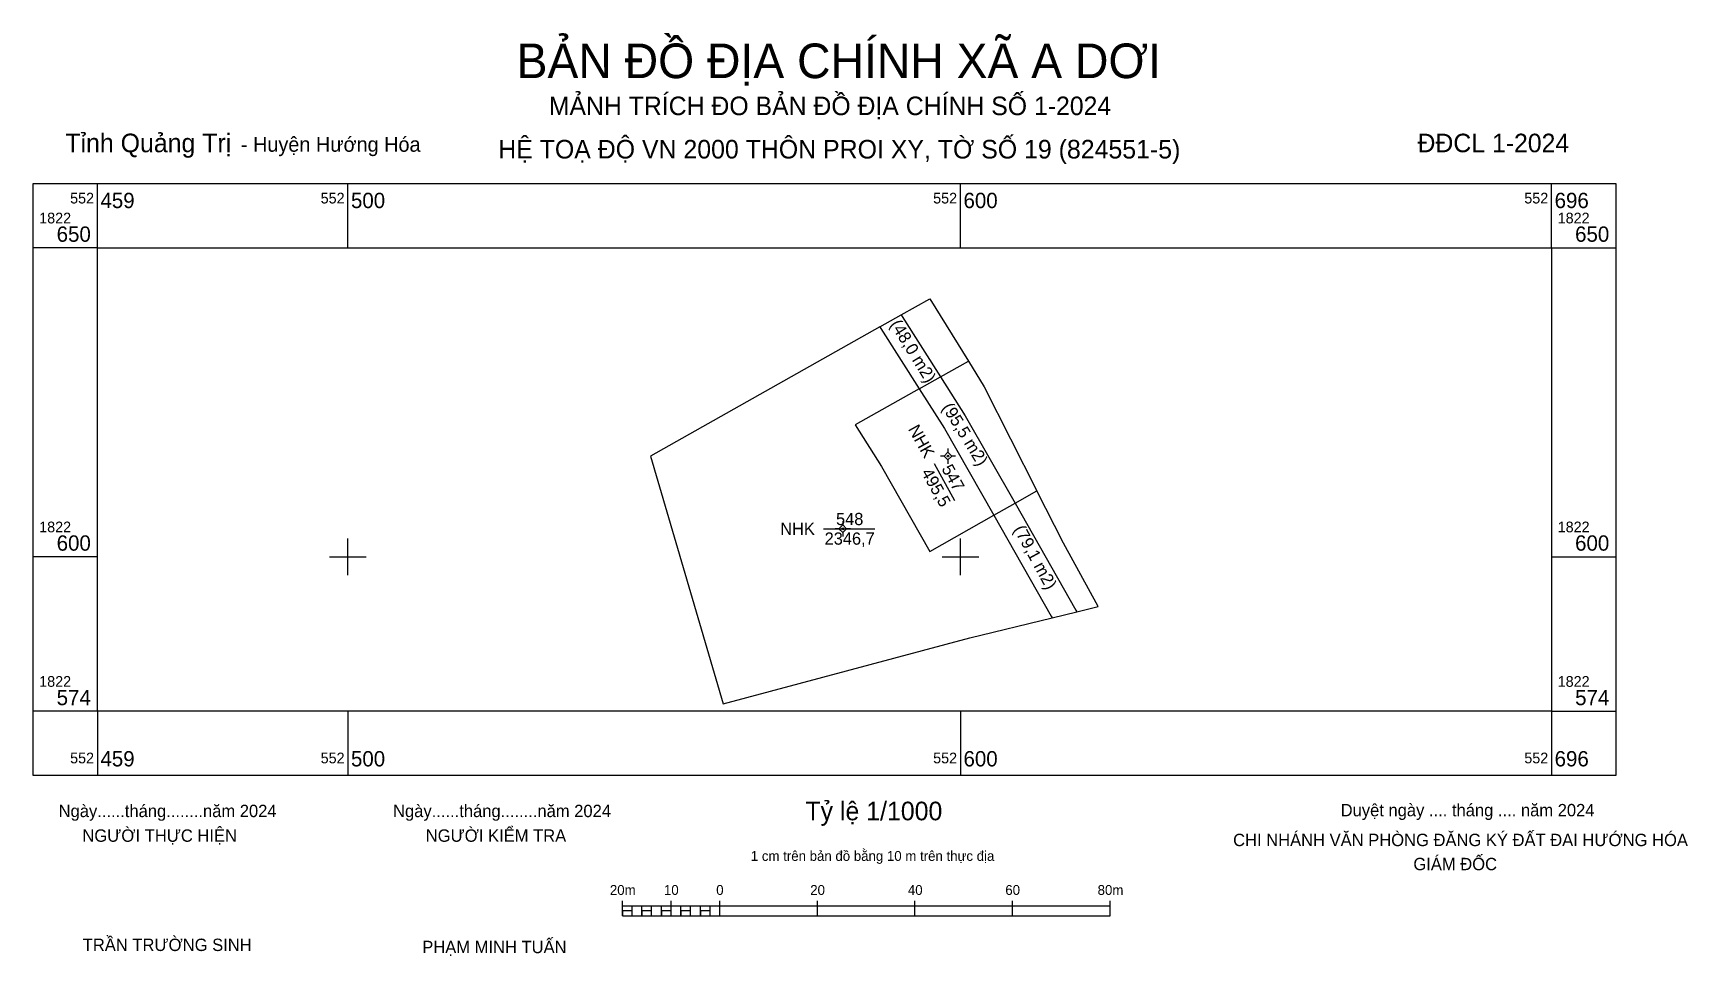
# Model space of a CAD drawing. Extents: x 552449 to 552719, y 1822535 to 1822686.
import ezdxf

# ---------------------------------------------------------------- set-up
doc = ezdxf.new("R2010")
doc.units = 0
for name, color, linetype in [('Level 10', 7, 'Continuous'), ('Level 11', 7, 'Continuous'), ('Level 13', 7, 'Continuous'), ('Level 16', 7, 'Continuous'), ('Level 2', 7, 'Continuous'), ('Level 30', 7, 'Continuous'), ('Level 4', 7, 'Continuous'), ('Level 63', 7, 'Continuous')]:
    doc.layers.add(name, color=color, linetype=linetype)

msp = doc.modelspace()

# ---------------------------------------------------------------- linework, layer by layer
at = {"layer": 'Level 10'}
for p, q in [((552586.85, 1822637.55), (552590.34, 1822639.51)), ((552596.76, 1822629.38), (552601.3, 1822631.93)), ((552593.27, 1822627.41), (552596.76, 1822629.38)), ((552608.92, 1822608.74), (552612.5, 1822610.76)), ((552605.44, 1822606.78), (552608.92, 1822608.74)), ((552614.98, 1822590.04), (552619.01, 1822591.02))]:
    msp.add_line(p, q, dxfattribs=at)
for points in [[(552590.34, 1822639.51), (552595.02, 1822642.14), (552601.3, 1822631.93)], [(552586.85, 1822637.55), (552549.39, 1822616.45), (552561.26, 1822576.01), (552601.54, 1822586.76), (552614.98, 1822590.04)], [(552601.3, 1822631.93), (552603.86, 1822627.76), (552612.5, 1822610.76)], [(552593.27, 1822627.41), (552582.82, 1822621.53), (552587.09, 1822614.75), (552594.99, 1822600.89), (552605.44, 1822606.78)], [(552619.01, 1822591.02), (552622.48, 1822591.87), (552616.84, 1822602.23), (552612.5, 1822610.76)]]:
    msp.add_lwpolyline(points, dxfattribs=at)
at = {"layer": 'Level 11'}
for p, q in [((552597.97, 1822617.07), (552597.34, 1822616.45)), ((552597.97, 1822617.7), (552597.97, 1822617.07)), ((552598.59, 1822616.45), (552597.97, 1822617.07)), ((552597.34, 1822616.45), (552596.72, 1822616.45)), ((552597.34, 1822616.45), (552597.97, 1822615.82)), ((552597.97, 1822615.82), (552598.59, 1822616.45)), ((552597.97, 1822615.82), (552597.97, 1822615.2)), ((552599.22, 1822616.45), (552598.59, 1822616.45)), ((552580.16, 1822604.58), (552579.54, 1822604.58)), ((552580.79, 1822605.2), (552580.16, 1822604.58)), ((552580.16, 1822604.58), (552580.79, 1822603.95)), ((552580.79, 1822605.83), (552580.79, 1822605.2)), ((552581.41, 1822604.58), (552580.79, 1822605.2)), ((552580.79, 1822603.95), (552581.41, 1822604.58)), ((552580.79, 1822603.95), (552580.79, 1822603.33)), ((552582.04, 1822604.58), (552581.41, 1822604.58))]:
    msp.add_line(p, q, dxfattribs=at)
for centre in [(552597.97, 1822616.45), (552580.79, 1822604.58)]:
    msp.add_circle(centre, 0.15, dxfattribs=at)
at = {"layer": 'Level 13'}
for p, q in [((552595.7, 1822615.22), (552599.05, 1822609.22)), ((552577.62, 1822604.58), (552586.04, 1822604.58))]:
    msp.add_line(p, q, dxfattribs=at)
at = {"layer": 'Level 2'}
for p, q in [((552544.81, 1822541.37), (552544.81, 1822543.79)), ((552544.81, 1822542.98), (552624.43, 1822542.98)), ((552544.81, 1822541.37), (552624.43, 1822541.37)), ((552546.4, 1822541.37), (552546.4, 1822542.98)), ((552547.99, 1822541.37), (552547.99, 1822542.98)), ((552549.58, 1822541.37), (552549.58, 1822542.98)), ((552551.18, 1822541.37), (552551.18, 1822542.98)), ((552552.77, 1822541.37), (552552.77, 1822543.79)), ((552554.36, 1822541.37), (552554.36, 1822542.98)), ((552555.95, 1822541.37), (552555.95, 1822542.98)), ((552557.55, 1822541.37), (552557.55, 1822542.98)), ((552559.14, 1822541.37), (552559.14, 1822542.98)), ((552560.73, 1822541.37), (552560.73, 1822543.79)), ((552576.65, 1822541.37), (552576.65, 1822543.79)), ((552592.58, 1822541.37), (552592.58, 1822543.79)), ((552608.5, 1822541.37), (552608.5, 1822543.79)), ((552624.43, 1822541.37), (552624.43, 1822543.79))]:
    msp.add_line(p, q, dxfattribs=at)
for points in [[(552544.81, 1822541.37), (552546.4, 1822541.37), (552546.4, 1822542.18), (552544.81, 1822542.18)], [(552547.99, 1822541.37), (552549.58, 1822541.37), (552549.58, 1822542.18), (552547.99, 1822542.18)], [(552551.18, 1822541.37), (552552.77, 1822541.37), (552552.77, 1822542.18), (552551.18, 1822542.18)], [(552554.36, 1822541.37), (552555.95, 1822541.37), (552555.95, 1822542.18), (552554.36, 1822542.18)], [(552557.55, 1822541.37), (552559.14, 1822541.37), (552559.14, 1822542.18), (552557.55, 1822542.18)]]:
    msp.add_lwpolyline(points, close=True, dxfattribs=at)
at = {"layer": 'Level 30'}
for points in [[(552590.34, 1822639.51), (552590.5, 1822639.26), (552596.76, 1822629.38)], [(552586.85, 1822637.55), (552587.01, 1822637.3), (552593.27, 1822627.41)], [(552596.76, 1822629.38), (552600.8, 1822623), (552608.92, 1822608.74)], [(552593.27, 1822627.41), (552597.38, 1822620.94), (552605.44, 1822606.78)], [(552605.44, 1822606.78), (552614.83, 1822590.31), (552614.98, 1822590.04)], [(552608.92, 1822608.74), (552618.86, 1822591.29), (552619.01, 1822591.02)]]:
    msp.add_lwpolyline(points, dxfattribs=at)
at = {"layer": 'Level 63'}
for p, q in [((552459.1, 1822650.45), (552459.1, 1822660.95)), ((552500, 1822650.45), (552500, 1822660.95)), ((552600, 1822650.45), (552600, 1822660.95)), ((552696.51, 1822650.45), (552696.51, 1822660.95)), ((552459.1, 1822650.45), (552448.6, 1822650.45)), ((552696.51, 1822650.45), (552707.01, 1822650.45)), ((552500, 1822597), (552500, 1822603)), ((552600, 1822597), (552600, 1822603)), ((552459.1, 1822600), (552448.6, 1822600)), ((552497, 1822600), (552503, 1822600)), ((552597, 1822600), (552603, 1822600)), ((552696.51, 1822600), (552707.01, 1822600)), ((552459.1, 1822574.77), (552448.6, 1822574.77)), ((552459.1, 1822574.77), (552459.1, 1822564.27)), ((552500, 1822574.77), (552500, 1822564.27)), ((552600, 1822574.77), (552600, 1822564.27)), ((552696.51, 1822574.77), (552696.51, 1822564.27)), ((552696.51, 1822574.77), (552707.01, 1822574.77))]:
    msp.add_line(p, q, dxfattribs=at)
for points in [[(552448.6, 1822660.95), (552707.01, 1822660.95), (552707.01, 1822564.27), (552448.6, 1822564.27), (552448.6, 1822660.95)], [(552459.1, 1822650.45), (552696.51, 1822650.45), (552696.51, 1822574.77), (552459.1, 1822574.77), (552459.1, 1822650.45)]]:
    msp.add_lwpolyline(points, dxfattribs=at)

# ---------------------------------------------------------------- texts
at = {"layer": 'Level 13'}
msp.add_text('547', height=2, rotation=299.1948, dxfattribs=at).set_placement((552596.85, 1822614.39))
msp.add_text('548', height=2, dxfattribs=at).set_placement((552579.69, 1822605.18))
at = {"layer": 'Level 16'}
for s, rotation, p in [('(48,0 m2)', 301.5641, (552588.45, 1822637.97)), ('(95,5 m2)', 301.5641, (552596.93, 1822624.39)), ('(79,1 m2)', 298.5639, (552608.63, 1822604.5))]:
    msp.add_text(s, height=2, rotation=rotation, dxfattribs=at).set_placement(p)
at = {"layer": 'Level 2'}
for s, height, p in [('BẢN ĐỒ ĐỊA CHÍNH XÃ A DƠI', 5.654, (552527.54, 1822678.17)), ('MẢNH TRÍCH ĐO BẢN ĐỒ ĐỊA CHÍNH SỐ 1-2024', 3.0286, (552532.8, 1822672.13)), ('Tỉnh Quảng Trị', 3.037, (552453.87, 1822666.07)), ('- Huyện Hướng Hóa', 2.4231, (552482.53, 1822666.15)), ('HỆ TOẠ ĐỘ VN 2000 THÔN PROI XY, TỜ SỐ 19 (824551-5)', 3.037, (552524.54, 1822665.05)), (' ĐĐCL 1-2024', 3.0287, (552673.5, 1822666.07)), ('NHK', 2, (552570.59, 1822603.58)), ('Tỷ lệ 1/1000', 3.0378, (552574.69, 1822556.97)), ('Ngày......tháng........năm 2024', 2.0198, (552452.77, 1822557.49)), ('Ngày......tháng........năm 2024', 2.0198, (552507.37, 1822557.49)), ('Duyệt ngày .... tháng .... năm 2024', 2.0198, (552662.08, 1822557.62)), ('NGƯỜI THỰC HIỆN', 2.0198, (552456.65, 1822553.46)), ('NGƯỜI KIỂM TRA', 2.0198, (552512.71, 1822553.46)), ('CHI NHÁNH VĂN PHÒNG ĐĂNG KÝ ĐẤT ĐAI HƯỚNG HÓA', 2.0198, (552644.52, 1822552.75)), ('1 cm trên bản đồ bằng 10 m trên thực địa', 1.6157, (552565.78, 1822550.34)), ('GIÁM ĐỐC', 2.02, (552673.95, 1822548.82)), ('20m', 1.616, (552542.77, 1822544.78)), ('10', 1.616, (552551.6, 1822544.78)), ('0', 1.62, (552560.13, 1822544.78)), ('20', 1.616, (552575.48, 1822544.78)), ('40', 1.616, (552591.42, 1822544.78)), ('60', 1.616, (552607.33, 1822544.78)), ('80m', 1.616, (552622.4, 1822544.78)), ('TRẦN TRƯỜNG SINH', 2.0198, (552456.71, 1822535.62)), ('PHẠM MINH TUẤN', 2.0198, (552512.14, 1822535.27))]:
    msp.add_text(s, height=height, dxfattribs=at).set_placement(p)
msp.add_text('NHK', height=2, rotation=299.1948, dxfattribs=at).set_placement((552591.4, 1822620.87))
at = {"layer": 'Level 4'}
msp.add_text('495,5', height=2, rotation=299.1948, dxfattribs=at).set_placement((552593.53, 1822613.77))
msp.add_text('2346,7', height=2, dxfattribs=at).set_placement((552577.83, 1822601.98))
at = {"layer": 'Level 63'}
for s, height, p in [('552', 1.75, (552454.65, 1822657.7)), ('459', 2.5, (552459.6, 1822656.95)), ('552', 1.75, (552495.55, 1822657.7)), ('500', 2.5, (552500.5, 1822656.95)), ('552', 1.75, (552595.55, 1822657.7)), ('600', 2.5, (552600.5, 1822656.95)), ('552', 1.75, (552692.06, 1822657.7)), ('696', 2.5, (552697.01, 1822656.95)), ('1822', 1.75, (552449.6, 1822654.45)), ('1822', 1.75, (552697.51, 1822654.45)), ('650', 2.5, (552452.45, 1822651.45)), ('650', 2.5, (552700.35, 1822651.45)), ('1822', 1.75, (552449.6, 1822604)), ('600', 2.5, (552452.45, 1822601)), ('1822', 1.75, (552697.51, 1822604)), ('600', 2.5, (552700.35, 1822601)), ('1822', 1.75, (552449.6, 1822578.77)), ('1822', 1.75, (552697.51, 1822578.77)), ('574', 2.5, (552452.45, 1822575.77)), ('574', 2.5, (552700.36, 1822575.77)), ('552', 1.75, (552454.65, 1822566.27)), ('459', 2.5, (552459.6, 1822565.77)), ('552', 1.75, (552495.55, 1822566.27)), ('500', 2.5, (552500.5, 1822565.77)), ('552', 1.75, (552595.55, 1822566.27)), ('600', 2.5, (552600.5, 1822565.77)), ('552', 1.75, (552692.06, 1822566.27)), ('696', 2.5, (552697.01, 1822565.77))]:
    msp.add_text(s, height=height, dxfattribs=at).set_placement(p)

doc.saveas('drawing.dxf')
